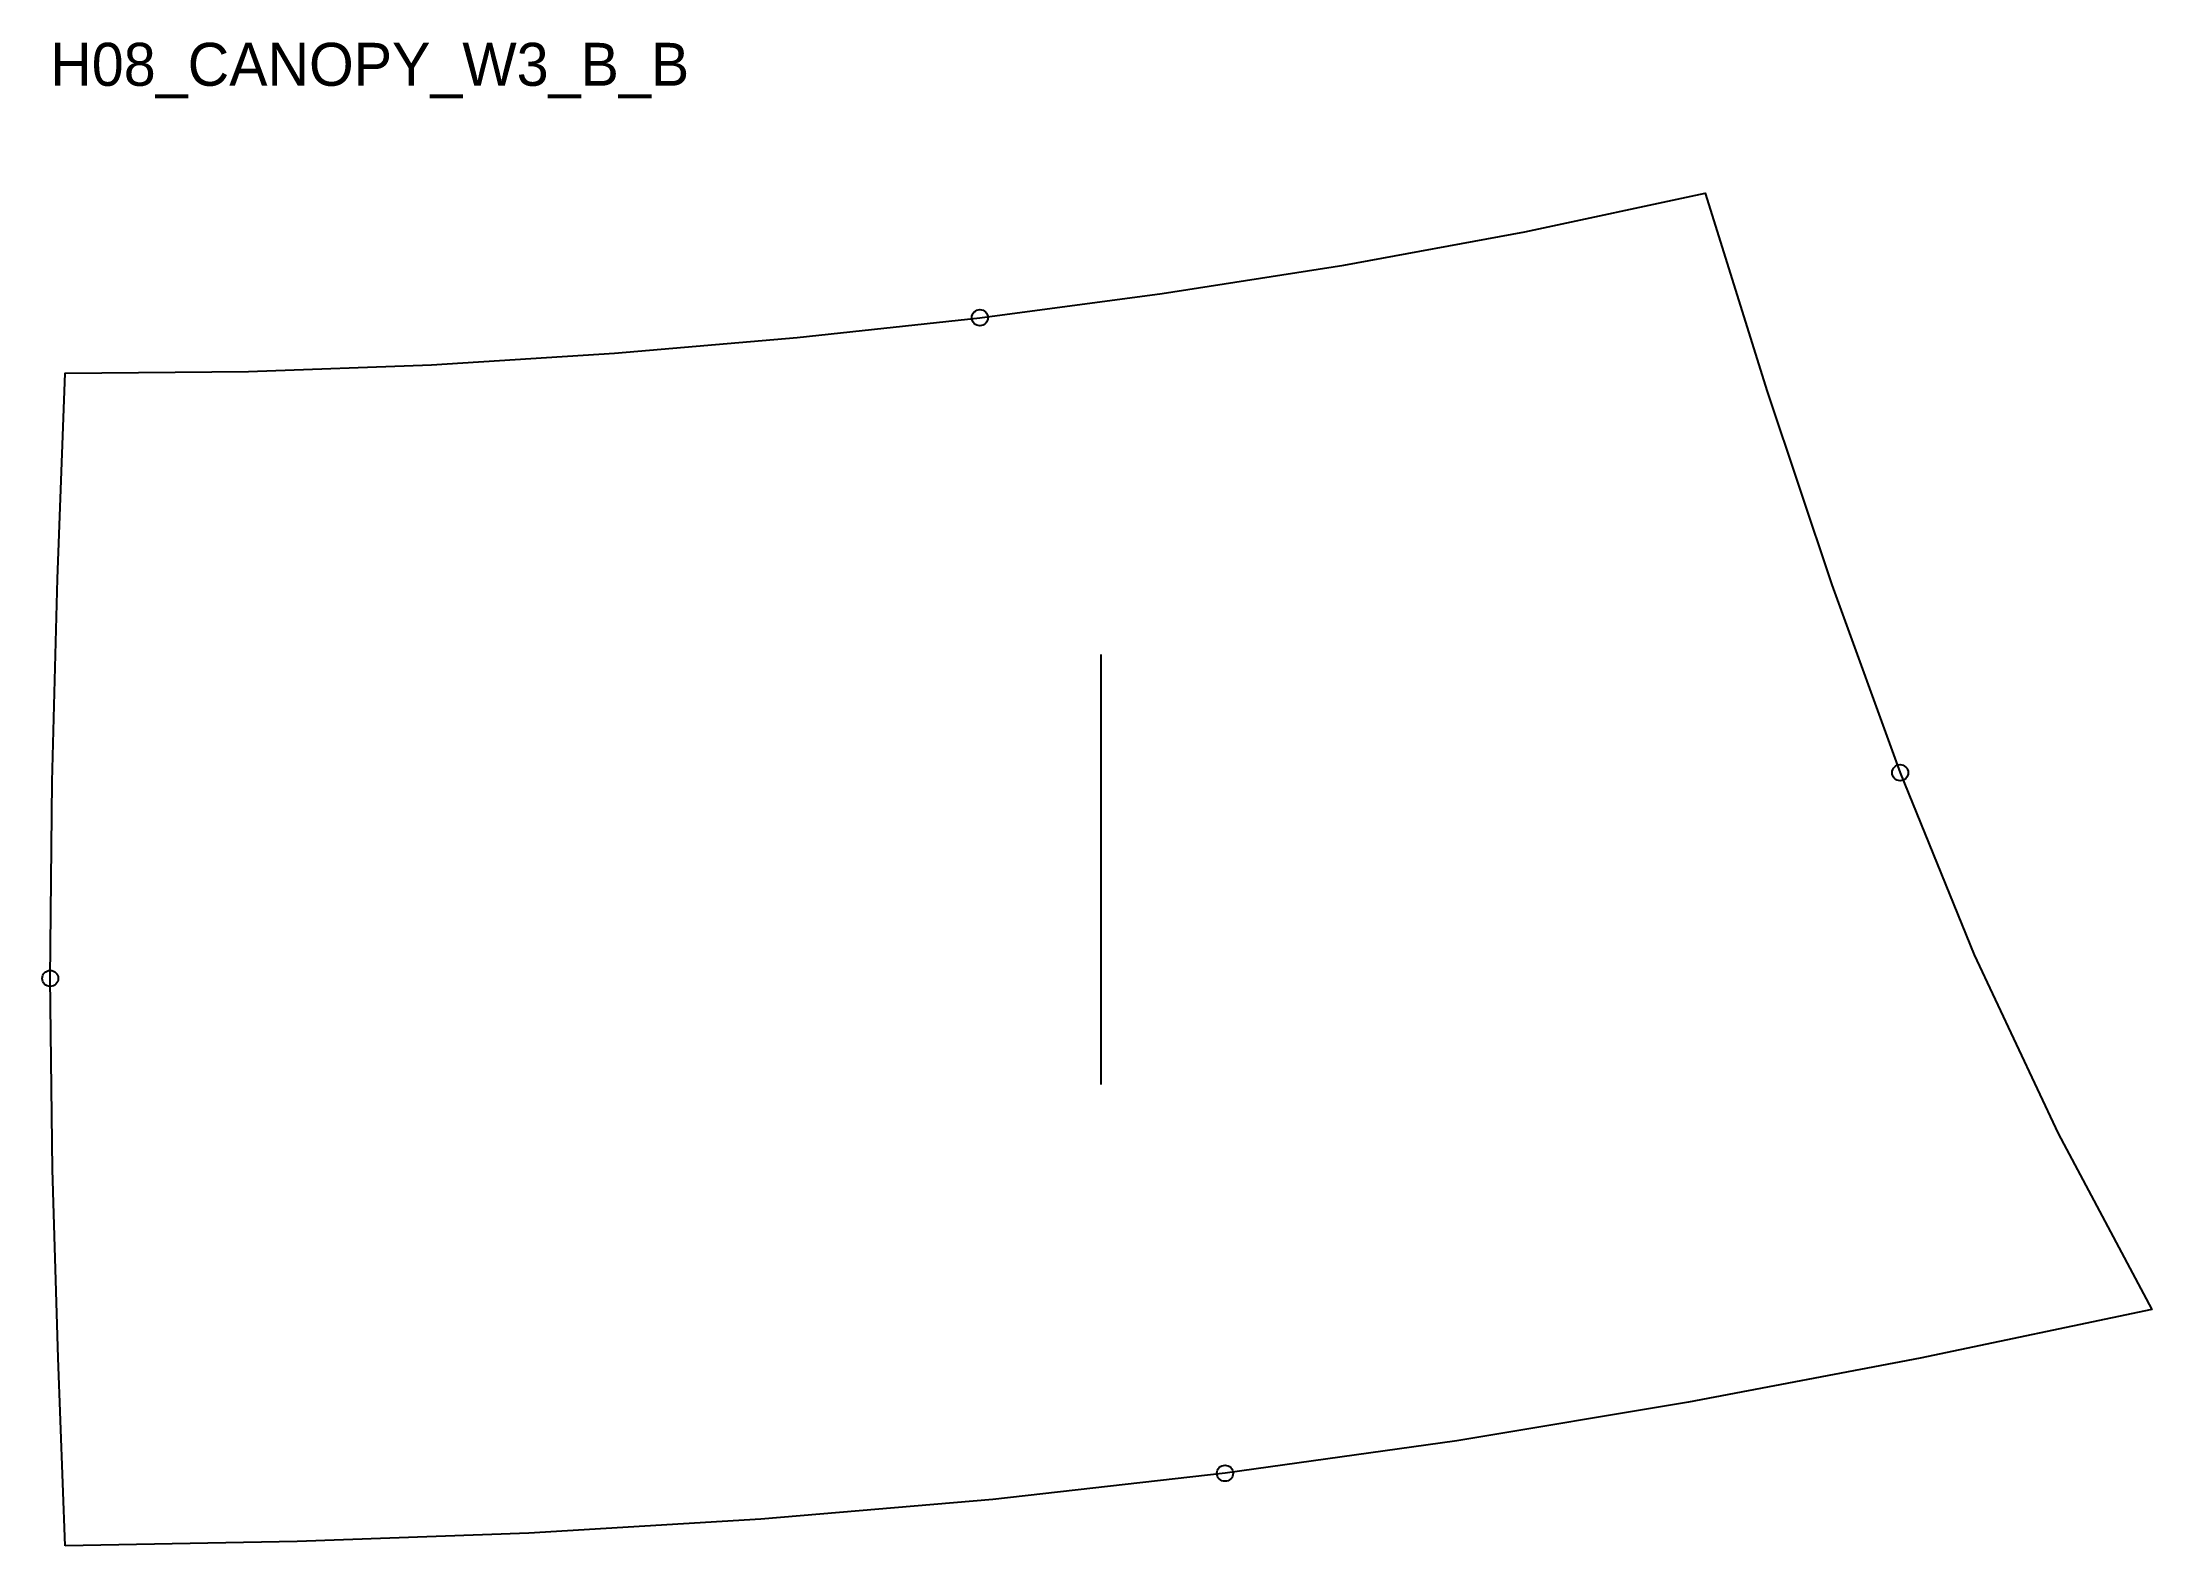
# Model space of a CAD drawing. Header units: millimetres. Extents: x -4 to 388, y 0 to 280.
import ezdxf

# ---------------------------------------------------------------- set-up
doc = ezdxf.new("R2010")
doc.units = ezdxf.units.MM
for name, color, linetype in [('CUT', 1, 'Continuous'), ('GRAIN', 3, 'Continuous'), ('ID', 7, 'Continuous'), ('NOTCH', 2, 'Continuous'), ('SEAM', 5, 'Continuous')]:
    doc.layers.add(name, color=color, linetype=linetype)

msp = doc.modelspace()

# ---------------------------------------------------------------- linework, layer by layer
at = {"layer": 'CUT'}
msp.add_lwpolyline([(0, 0), (-1.33, 34.98), (-2.36, 70.06), (-2.78, 105.63), (-2.44, 142.32), (-1.43, 180.01), (0, 218.34), (34.09, 218.61), (68.18, 219.88), (102.24, 222.02), (136.26, 224.94), (170.24, 228.64), (204.15, 233.12), (237.98, 238.41), (271.69, 244.6), (305.24, 251.81), (316.76, 214.87), (328.79, 178.89), (341.51, 143.93), (355.29, 110), (370.94, 76.76), (388.36, 44.01), (345.26, 34.94), (302.15, 26.72), (259.02, 19.55), (215.86, 13.51), (172.67, 8.64), (129.49, 4.94), (86.31, 2.35), (43.15, 0.78), (0, 0)], close=True, dxfattribs=at)
at = {"layer": 'GRAIN'}
msp.add_line((192.79, 85.91), (192.79, 165.91), dxfattribs=at)
at = {"layer": 'NOTCH'}
for centre in [(170.24, 228.64), (341.51, 143.93), (-2.78, 105.63), (215.86, 13.51)]:
    msp.add_circle(centre, 1.5, dxfattribs=at)
at = {"layer": 'SEAM'}
msp.add_lwpolyline([(0, 0), (-1.33, 34.98), (-2.36, 70.06), (-2.78, 105.63), (-2.44, 142.32), (-1.43, 180.01), (0, 218.34), (34.09, 218.61), (68.18, 219.88), (102.24, 222.02), (136.26, 224.94), (170.24, 228.64), (204.15, 233.12), (237.98, 238.41), (271.69, 244.6), (305.24, 251.81), (316.76, 214.87), (328.79, 178.89), (341.51, 143.93), (355.29, 110), (370.94, 76.76), (388.36, 44.01), (345.26, 34.94), (302.15, 26.72), (259.02, 19.55), (215.86, 13.51), (172.67, 8.64), (129.49, 4.94), (86.31, 2.35), (43.15, 0.78)], close=True, dxfattribs=at)

# ---------------------------------------------------------------- texts
at = {"layer": 'ID'}
msp.add_text('H08_CANOPY_W3_B_B', height=8, dxfattribs=at).set_placement((-2.78, 271.81))

doc.saveas('drawing.dxf')
